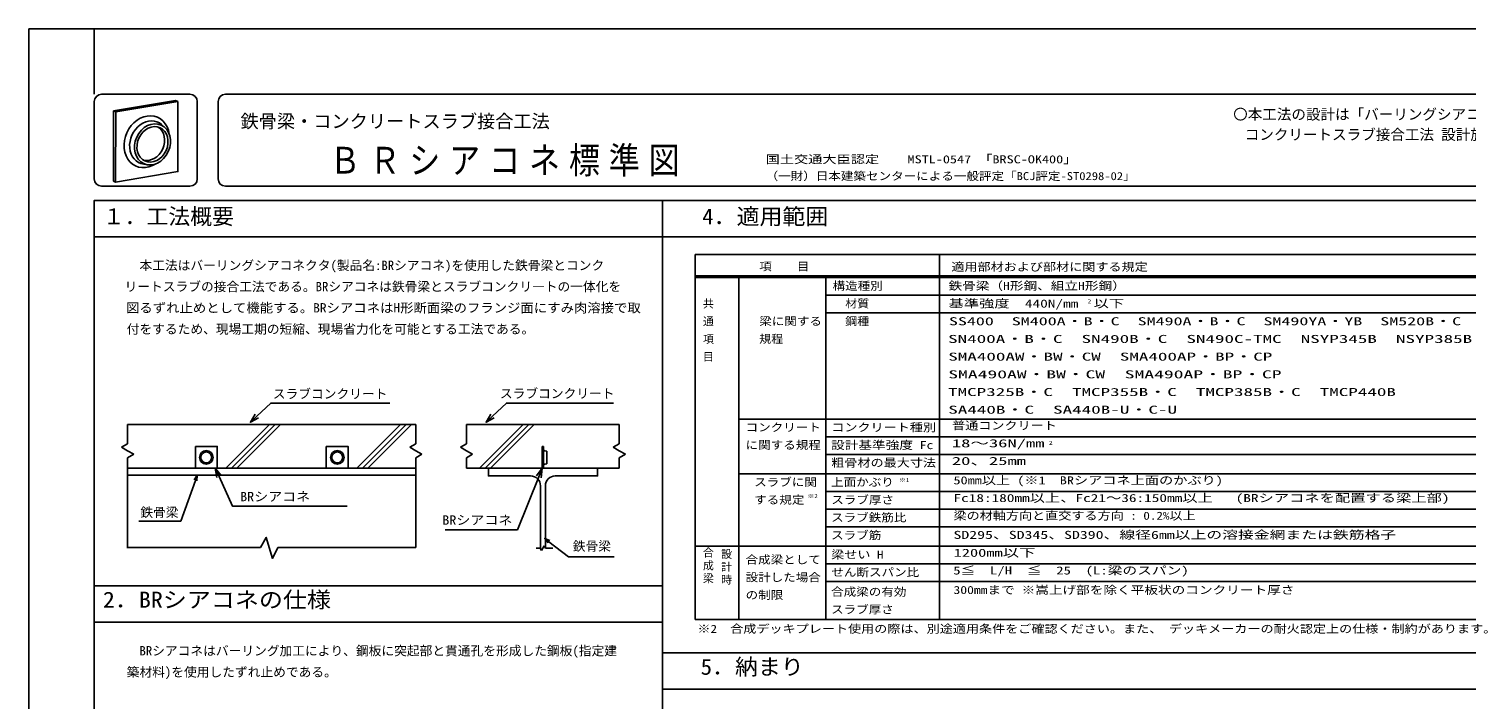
# Model space of a CAD drawing. Units: millimetres, scale not verified. Extents: x -31500 to 27900, y -22275 to 19725.
# Drawn here: x -31500 to 8009, y 1307 to 19725 of the extents above; entities that cross this region are included whole.
import ezdxf
from ezdxf.enums import TextEntityAlignment as Align

# ---------------------------------------------------------------- set-up
doc = ezdxf.new("R2010")
doc.units = ezdxf.units.MM
doc.header["$LTSCALE"] = 150
for name, color, linetype in [('0-0_0', 134, 'Continuous'), ('0-1_01_TITLE', 2, 'Continuous'), ('0-3_DEFPOINTS', 134, 'Continuous'), ('0-4_02_TEXT', 134, 'Continuous'), ('0-6_06_HYOU', 2, 'Continuous'), ('0-7_00_WAKU', 4, 'Continuous'), ('0-9_09SUNPO', 1, 'Continuous'), ('0-B_03', 5, 'Continuous')]:
    doc.layers.add(name, color=color, linetype=linetype)
doc.styles.add('ＭＳ ゴシック', font='')
doc.styles.get('ＭＳ ゴシック').set_extended_font_data('MS Gothic')

msp = doc.modelspace()

# ---------------------------------------------------------------- linework, layer by layer
at = {"layer": '0-0_0'}
for p, q in [((-20861.4, 8849.9), (-28781.4, 8849.9)), ((-25408.9, 8914.4), (-25227.5, 9086.4)), ((-15268.3, 8849.9), (-19468.3, 8849.9)), ((-18931.6, 8914.4), (-18750.2, 9086.4)), ((-26921.4, 7649.9), (-26921.4, 8249.9)), ((-23321.4, 7649.9), (-23321.4, 8249.9)), ((-17386.3, 8249.9), (-17386.3, 7649.9)), ((-17386.3, 8249.9), (-17350.3, 8249.9)), ((-17350.3, 8249.9), (-17350.3, 8169.4)), ((-17350.3, 8249.9), (-17350.3, 7649.9)), ((-17320.2, 8133.9), (-17260.3, 8123.9)), ((-17260.3, 7775.9), (-17260.3, 8123.9)), ((-20861.4, 7649.9), (-28781.4, 7649.9)), ((-27821.4, 7649.9), (-21821.4, 7649.9)), ((-26375.5, 7649.9), (-26271, 7422.8)), ((-15268.3, 7649.9), (-19468.3, 7649.9)), ((-18268.3, 7649.9), (-16468.3, 7649.9)), ((-17386.3, 7649.9), (-17480.2, 7418.3)), ((-17386.3, 7649.9), (-17350.3, 7649.9)), ((-17350.3, 7730.4), (-17350.3, 7649.9)), ((-17320.2, 7765.9), (-17260.3, 7775.9)), ((-28800.4, 7457.9), (-20861.4, 7457.9)), ((-26868.2, 7457.9), (-26919, 7316.8)), ((-17435.8, 7169.9), (-17435.8, 5454.1)), ((-17300.8, 7169.9), (-17300.8, 5454.1)), ((-17320.3, 5725.8), (-17201.7, 5633.9))]:
    msp.add_line(p, q, dxfattribs=at)
for points in [[(-25181.4, 9037.8), (-25408.9, 8914.4), (-25273.6, 9135)], [(-18704.1, 9037.8), (-18931.6, 8914.4), (-18796.3, 9135)], [(-26921.4, 8249.9), (-26321.4, 8249.9), (-26321.4, 7649.9)], [(-23321.4, 8249.9), (-22721.4, 8249.9), (-22721.4, 7649.9)], [(-26331.9, 7394.8), (-26375.5, 7649.9), (-26210.2, 7450.8)], [(-17705.8, 7439.9), (-18868.3, 7439.9), (-18868.3, 7649.9), (-15868.3, 7649.9), (-15868.3, 7439.9), (-17030.8, 7439.9)], [(-17542.3, 7443.4), (-17386.3, 7649.9), (-17418.2, 7393.1)], [(-26956.8, 7330.4), (-26868.2, 7457.9), (-26881.2, 7303.2)], [(-17226.4, 5602.1), (-17320.3, 5725.8), (-17177.1, 5665.6)]]:
    msp.add_lwpolyline(points, dxfattribs=at)
for centre, radius in [((-26621.4, 7949.9), 186), ((-26621.4, 7949.9), 150), ((-23021.4, 7949.9), 186), ((-23021.4, 7949.9), 150)]:
    msp.add_circle(centre, radius, dxfattribs=at)
for centre, radius, start, end in [((-17314.3, 8169.4), 36, 180, 260.53768), ((-17314.3, 7730.4), 36, 99.46232, 180), ((-17705.8, 7169.9), 270, 0, 90), ((-17030.8, 7169.9), 270, 90, 180)]:
    msp.add_arc(centre, radius, start, end, dxfattribs=at)
at = {"layer": '0-3_DEFPOINTS'}
for p, q in [((-31500, 19725), (27900, 19725)), ((-31500, 19725), (-31500, -22275)), ((-29700, 19725), (-29700, 17925))]:
    msp.add_line(p, q, dxfattribs=at)
at = {"layer": '0-6_06_HYOU'}
for p, q in [((-13187.3, 13521.5), (8636.6, 13521.5)), ((-13187.3, 13521.5), (-13187.3, 3495.4)), ((-6471, 13521.5), (-6471, 3495.4)), ((-13187.3, 12941.3), (8636.6, 12941.3)), ((-13187.3, 12891.3), (8636.6, 12891.3)), ((-11985.1, 12891.3), (-11985.1, 3495.4)), ((-9591.2, 12891.3), (-9591.2, 3495.4)), ((-9591.2, 12405.3), (8636.6, 12405.3)), ((-9591.2, 11919.3), (8636.6, 11919.3)), ((-11985.1, 9003.3), (8636.6, 9003.3)), ((-9591.2, 8517.3), (8636.6, 8517.3)), ((-9591.2, 8031.3), (8636.6, 8031.3)), ((-11985.1, 7498.9), (8636.6, 7498.9)), ((-9591.2, 7012.9), (8636.6, 7012.9)), ((-9591.2, 6526.9), (8636.6, 6526.9)), ((-9591.2, 6040.9), (8636.6, 6040.9)), ((-13187.3, 5508.6), (8636.6, 5508.6)), ((-9591.2, 5022.6), (8636.6, 5022.6)), ((-9591.2, 4536.6), (8636.6, 4536.6)), ((-13187.3, 3495.4), (8636.6, 3495.4))]:
    msp.add_line(p, q, dxfattribs=at)
at = {"layer": '0-7_00_WAKU'}
for p, q in [((-27068.9, 17925), (-29500, 17925)), ((-26095.5, 17925), (25900, 17925)), ((-29700, 15601.3), (-29700, 17725)), ((-26868.9, 15601.3), (-26868.9, 17725)), ((-26295.5, 15601.3), (-26295.5, 17725)), ((-27068.9, 15401.3), (-29500, 15401.3)), ((-26095.5, 15401.3), (25900, 15401.3)), ((-14081.2, -17975), (-14081.2, 15009.9)), ((-29700, 14009.9), (26100, 14009.9)), ((-29700, 4422.4), (-14081.2, 4422.4)), ((-29700, 3422.4), (-14081.2, 3422.4)), ((-14091.6, 2579.5), (9075.3, 2579.5)), ((-14091.6, 1579.5), (9075.3, 1579.5))]:
    msp.add_line(p, q, dxfattribs=at)
msp.add_lwpolyline([(-29700, -17975), (-29700, 15009.9), (26100, 15009.9)], dxfattribs=at)
for centre, start, end in [((-29500, 17725), 90, 180), ((-27068.9, 17725), 0, 90), ((-26095.5, 17725), 90, 180), ((-29500, 15601.3), 180, 270), ((-27068.9, 15601.3), 270, 0), ((-26095.5, 15601.3), 180, 270)]:
    msp.add_arc(centre, 200, start, end, dxfattribs=at)
at = {"layer": '0-9_09SUNPO'}
for p, q in [((-28781.4, 8849.9), (-28781.4, 8324.4)), ((-24881.5, 8849.9), (-26081.5, 7649.9)), ((-24731.5, 8849.9), (-25931.5, 7649.9)), ((-24581.5, 8849.9), (-25781.5, 7649.9)), ((-21281.5, 8849.9), (-22481.5, 7649.9)), ((-21131.5, 8849.9), (-22331.5, 7649.9)), ((-20981.5, 8849.9), (-22181.5, 7649.9)), ((-20861.4, 8849.9), (-20861.4, 8324.4)), ((-19468.3, 8849.9), (-19468.3, 8324.4)), ((-17909.5, 8849.9), (-19109.5, 7649.9)), ((-17759.5, 8849.9), (-18959.5, 7649.9)), ((-17609.5, 8849.9), (-18809.5, 7649.9)), ((-15268.3, 8849.9), (-15268.3, 8324.4)), ((-28781.4, 8324.4), (-28948.7, 8227.8)), ((-20861.4, 8324.4), (-21028.7, 8227.8)), ((-19468.3, 8324.4), (-19635.6, 8227.8)), ((-15268.3, 8324.4), (-15435.6, 8227.8)), ((-28781.4, 8131.2), (-28948.7, 8227.8)), ((-28781.4, 8131.2), (-28614, 8034.5)), ((-28781.4, 7937.9), (-28614, 8034.5)), ((-28781.4, 7937.9), (-28781.4, 5478.5)), ((-20861.4, 8131.2), (-21028.7, 8227.8)), ((-20861.4, 8131.2), (-20694, 8034.5)), ((-20861.4, 7937.9), (-20694, 8034.5)), ((-20861.4, 7937.9), (-20861.4, 5478.5)), ((-19468.3, 8131.2), (-19635.6, 8227.8)), ((-19468.3, 8131.2), (-19300.9, 8034.5)), ((-19468.3, 7937.9), (-19300.9, 8034.5)), ((-19468.3, 7937.9), (-19468.3, 7649.9)), ((-15268.3, 8131.2), (-15435.6, 8227.8)), ((-15268.3, 8131.2), (-15100.9, 8034.5)), ((-15268.3, 7937.9), (-15100.9, 8034.5)), ((-15268.3, 7937.9), (-15268.3, 7649.9)), ((-28800.4, 5478.5), (-25133, 5478.5)), ((-24656.3, 5478.5), (-20861.4, 5478.5)), ((-17446.9, 5460.5), (-17558.3, 5460.5)), ((-17446.9, 5460.5), (-17409.5, 5395.7)), ((-17372.1, 5460.5), (-17409.5, 5395.7)), ((-17372.1, 5460.5), (-17334.7, 5525.2)), ((-17297.3, 5460.5), (-17334.7, 5525.2)), ((-17094, 5460.5), (-17297.3, 5460.5))]:
    msp.add_line(p, q, dxfattribs=at)
for points in [[(-25227.5, 9086.4), (-24850.4, 9443.9), (-21571.7, 9443.9)], [(-18750.2, 9086.4), (-18373.1, 9443.9), (-15428.7, 9443.9)], [(-26919, 7316.8), (-27321.4, 6198.8), (-28475.8, 6198.8)], [(-26271, 7422.8), (-25896.4, 6608.1), (-22748.2, 6608.1)], [(-17480.2, 7418.3), (-18070.3, 5963.9), (-20058.6, 5963.9)], [(-25133, 5478.5), (-24974.7, 5752.7), (-24798.1, 5174.5), (-24656.3, 5478.5)], [(-17201.7, 5633.9), (-16668.6, 5220.3), (-15405.9, 5220.3)]]:
    msp.add_lwpolyline(points, dxfattribs=at)
at = {"layer": '0-B_03'}
for p, q in [((-29174, 15541.6), (-29173.8, 17467.6)), ((-29173.8, 17467.6), (-27463.1, 17757.4)), ((-29111.1, 17439.1), (-29173.8, 17467.6)), ((-27400.4, 17728.9), (-29111.1, 17439.1)), ((-27400.4, 17728.9), (-27463.1, 17757.4)), ((-27762, 17016.8), (-27847.1, 17091)), ((-28229, 15988.7), (-28340.8, 16003.9)), ((-29111.3, 15513.1), (-29174, 15541.6))]:
    msp.add_line(p, q, dxfattribs=at)
msp.add_lwpolyline([(-29111.1, 17439.1), (-29111.3, 15513.1), (-27400.6, 15802.8), (-27400.4, 17728.9)], dxfattribs=at)
for centre, major_axis, start_param, end_param in [((-28255.9, 16621), (-303.3, -667.7), 2.2275211, 7.1972568), ((-28203.5, 16597.2), (-254.2, -559.7), 2.900619, 6.524159), ((-28193.1, 16592.5), (207.3, 456.3), 3.267637, 6.157141)]:
    msp.add_ellipse(centre, major_axis=major_axis, ratio=0.81985, start_param=start_param, end_param=end_param, dxfattribs=at)
for major_axis in [(-240.4, -529.3), (-207.3, -456.3)]:
    msp.add_ellipse((-28099.1, 16549.8), major_axis=major_axis, ratio=0.81985, dxfattribs=at)

# ---------------------------------------------------------------- texts
at = {"layer": '0-1_01_TITLE', "style": 'ＭＳ ゴシック'}
for s, height, p in [('鉄骨梁・コンクリートスラブ接合工法', 366.6, (-25679.5, 16890.5)), ('〇本工法の設計は「バーリングシアコネクタ鋼板を用いた鉄骨梁・', 293.3, (1603.1, 17140.2)), ('コンクリートスラブ接合工法 設計施工マニュアル」による', 293.3, (1921.7, 16584.5)), ('１．工法概要', 439.9, (-29462.6, 14218))]:
    msp.add_text(s, height=height, dxfattribs=at).set_placement(p, align=Align.BOTTOM_LEFT)
for s, height, width, p in [('国土交通大臣認定\u3000\u3000MSTL-0547 「BRSC-OK400」  ', 219.9, 1.3, (-11247.8, 15963.1)), ('（一財）日本建築センターによる一般評定「BCJ評定-ST0298-02」', 219.9, 1.15, (-11247.8, 15501.9)), ('4．適用範囲', 439.9, 1.05, (-12989.6, 14218)), ('2．BRシアコネの仕様', 439.9, 1.1, (-29462.6, 3689.3)), ('5．納まり', 439.9, 1.05, (-13034.5, 1846.4))]:
    msp.add_text(s, height=height, dxfattribs=dict(at, width=width)).set_placement(p, align=Align.BOTTOM_LEFT)
at = {"layer": '0-1_01_TITLE', "insert": (-23232, 15666.2), "char_height": 733.1, "attachment_point": 7, "style": 'ＭＳ ゴシック'}
msp.add_mtext('\\T1.29;\\W0.85;ＢＲシアコネ標準図', dxfattribs=at)
at = {"layer": '0-4_02_TEXT', "style": 'ＭＳ ゴシック'}
for s, height, p in [('\u3000本工法はバーリングシアコネクタ(製品名:BRシアコネ)を使用した鉄骨梁とコンク', 256.6, (-28806.7, 13020.5)), ('リートスラブの接合工法である。BRシアコネは鉄骨梁とスラブコンクリ―トの一体化を', 256.6, (-28866.2, 12437.1)), ('共', 219.9, (-12970.3, 11996.9)), ('付をするため、現場工期の短縮、現場省力化を可能とする工法である。', 256.6, (-28806.7, 11270.5)), ('通', 219.9, (-12970.3, 11510.9)), ('項', 219.9, (-12970.3, 11024.9)), ('目', 219.9, (-12970.3, 10538.9)), ('スラブコンクリート', 256.6, (-18550.6, 9500.9)), ('スラブコンクリート', 256.6, (-24791.8, 9491.5)), ('鉄骨梁', 256.6, (-28433.6, 6235.7)), ('鉄骨梁', 256.6, (-16547.3, 5307.7)), ('合', 219.9, (-12970.3, 5158.1)), ('設', 219.9, (-12471.1, 5119.9)), ('梁', 219.9, (-12970.3, 4451.9)), ('成', 219.9, (-12970.3, 4804.7)), ('計', 219.9, (-12471.1, 4766.5)), ('時', 219.9, (-12471.1, 4413.7)), ('\u3000BRシアコネはバーリング加工により、鋼板に突起部と貫通孔を形成した鋼板(指定建', 256.6, (-28806.7, 2433)), ('築材料)を使用したずれ止めである。', 256.6, (-28806.7, 1849.7))]:
    msp.add_text(s, height=height, dxfattribs=at).set_placement(p, align=Align.BOTTOM_LEFT)
for s, height, width, p in [('項\u3000\u3000目', 219.9, 1.15, (-11423.3, 13018.9)), ('適用部材および部材に関する規定 ', 219.9, 1.2, (-6143.6, 13008)), ('構造種別', 219.9, 1.15, (-9407.4, 12486.3)), ('鉄骨梁（H形鋼、組立H形鋼） ', 219.9, 1.25, (-6221.8, 12486.3)), ('材質', 219.9, 1.1, (-9060.6, 12000.3)), ('基準強度\u3000440N/mm\u3000以下 ', 219.9, 1.4, (-6219.7, 12000.3)), ('2', 110, 1.35, (-2398.3, 12149.4)), ('図るずれ止めとして機能する。BRシアコネはH形断面梁のフランジ面にすみ肉溶接で取', 256.6, 1.05, (-28826.5, 11853.8)), ('梁に関する', 219.9, 1.15, (-11423.6, 11514.3)), ('鋼種', 219.9, 1.1, (-9060.6, 11514.3)), ('SS400  SM400A・B・C\u3000SM490A・B・C  SM490YA・YB  SM520B・C', 219.9, 1.65, (-6210.1, 11514.3)), ('規程', 219.9, 1.1, (-11423.6, 11028.3)), ('SN400A・B・C  SN490B・C  SN490C-TMC  NSYP345B\u3000NSYP385B', 219.9, 1.75, (-6232, 11028.3)), ('SMA400AW・BW・CW  SMA400AP・BP・CP ', 219.9, 1.75, (-6227.7, 10542.3)), ('SMA490AW・BW・CW  SMA490AP・BP・CP', 219.9, 1.8, (-6227.7, 10056.3)), ('TMCP325B・C  TMCP355B・C  TMCP385B・C  TMCP440B', 219.9, 1.75, (-6232, 9570.3)), ('SA440B・C  SA440B-U・C-U', 219.9, 1.75, (-6227.7, 9084.3)), ('コンクリート', 219.9, 1.15, (-11797.9, 8598.3)), ('コンクリート種別', 219.9, 1.2, (-9443.6, 8598.3)), ('普通コンクリート', 219.9, 1.2, (-6122.9, 8648.3)), ('に関する規程', 219.9, 1.15, (-11797.9, 8112.3)), ('設計基準強度 Fc', 219.9, 1.25, (-9448, 8112.3)), ('18～36N/mm ', 219.9, 1.7, (-6128.3, 8162.3)), ('2', 110, 1.35, (-3461.8, 8261.4)), ('粗骨材の最大寸法', 219.9, 1.2, (-9443.6, 7626.3)), ('20、25mm', 219.9, 1.7, (-6128.3, 7676.3)), ('スラブに関', 219.9, 1.15, (-11562.2, 7093.9)), ('上面かぶり', 219.9, 1.15, (-9448, 7093.9)), ('※1', 110, 1.25, (-7584.8, 7243)), ('50mm以上 (※1\u3000BRシアコネ上面のかぶり)', 219.9, 1.3, (-6084.1, 7143.9)), ('BRシアコネ', 256.6, 1.1, (-25689.5, 6668.1)), ('する規定', 219.9, 1.15, (-11562.2, 6607.9)), ('※2', 110, 1.25, (-10100.8, 6802)), ('スラブ厚さ', 219.9, 1.15, (-9443.6, 6607.9)), ('Fc18:180mm以上、Fc21～36:150mm以上 \u3000(BRシアコネを配置する梁上部)', 219.9, 1.4, (-6084.1, 6657.9)), ('BRシアコネ', 256.6, 1.1, (-20132.2, 6024)), ('スラブ鉄筋比', 219.9, 1.15, (-9448, 6121.9)), ('梁の材軸方向と直交する方向 : 0.2%以上', 219.9, 1.2, (-6084.1, 6171.9)), ('スラブ筋', 219.9, 1.15, (-9448, 5635.9)), ('SD295、SD345、SD390、線径6mm以上の溶接金網または鉄筋格子', 219.9, 1.45, (-6084.1, 5646)), ('合成梁として', 219.9, 1.15, (-11797.9, 4964.1)), ('梁せい H', 219.9, 1.2, (-9446.5, 5103.6)), ('1200mm以下', 219.9, 1.5, (-6079.4, 5153.6)), ('設計した場合', 219.9, 1.15, (-11797.9, 4478.1)), ('せん断スパン比', 219.9, 1.15, (-9441.1, 4617.6)), ('5≦\u3000L/H\u3000≦\u300025\u3000(L:梁のスパン)', 219.9, 1.35, (-6091.3, 4667.6)), ('合成梁の有効', 219.9, 1.15, (-9448, 4081.8)), ('300mmまで ※嵩上げ部を除く平板状のコンクリート厚さ', 219.9, 1.25, (-6084.1, 4131.8)), ('の制限', 219.9, 1.15, (-11797.9, 3992.1)), ('スラブ厚さ', 219.9, 1.15, (-9448, 3595.8)), ('※2\u3000合成デッキプレート使用の際は、別途適用条件をご確認ください。また、 デッキメーカーの耐火認定上の仕様・制約があります。', 219.9, 1.2, (-13121.5, 3064.2))]:
    msp.add_text(s, height=height, dxfattribs=dict(at, width=width)).set_placement(p, align=Align.BOTTOM_LEFT)

doc.saveas('drawing.dxf')
